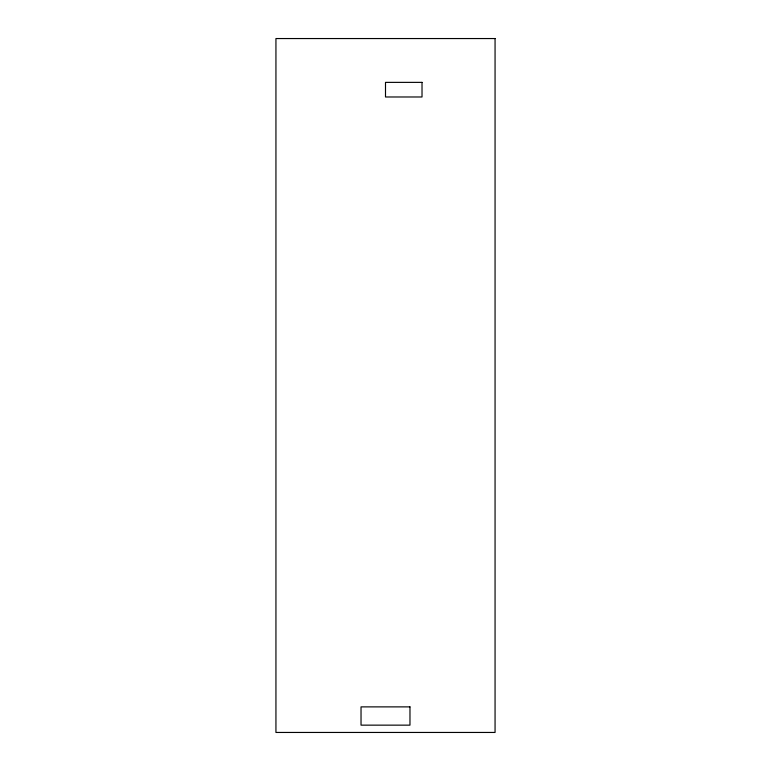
<?xml version="1.0" encoding="UTF-8"?>
<svg xmlns="http://www.w3.org/2000/svg" width="771" height="771" viewBox="0 0 771 771"><rect width="100%" height="100%" fill="white"/><g stroke="black" fill="none" stroke-linecap="round" stroke-linejoin="round"><path stroke-width="1.16" d="M495.059 38.55L275.941 38.55L275.941 732.45L495.059 732.45L495.059 38.55M422.016 82.372L385.5 82.372L385.5 96.982L422.016 96.982L422.016 82.372M409.97 706.882L361.03 706.882L361.03 725.145L409.97 725.145L409.97 706.882"/></g></svg>
